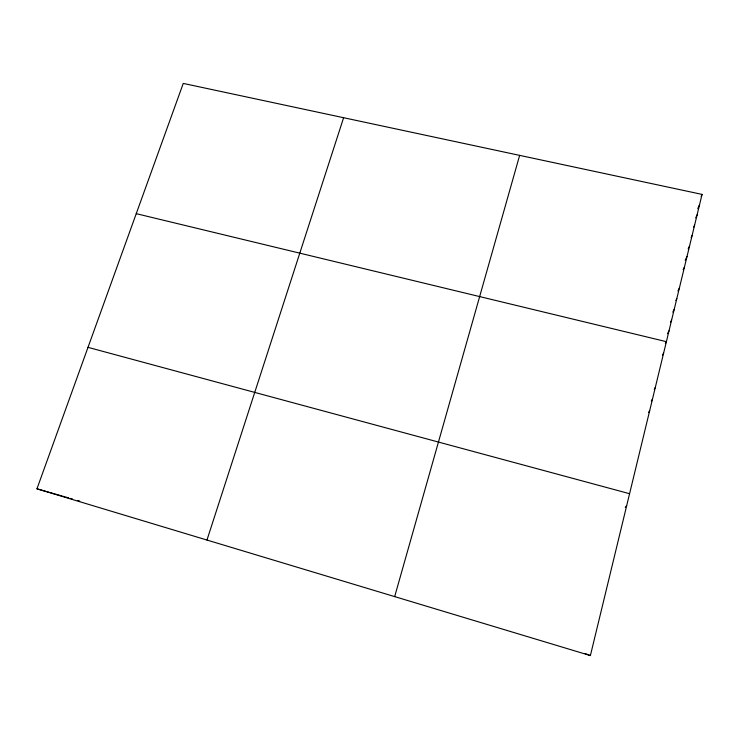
<?xml version="1.0" encoding="UTF-8"?>
<svg xmlns="http://www.w3.org/2000/svg" width="739" height="739" viewBox="0 0 739 739"><rect width="100%" height="100%" fill="white"/><g stroke="black" fill="none" stroke-linecap="round" stroke-linejoin="round"><path stroke-width="1.11" d="M590.387 655.585L702.05 194.394L183.254 83.415L36.95 488.812L590.387 655.585L585.186 653.544M394.672 596.613L519.646 155.375M206.966 540.043L343.617 117.723M701.145 196.454L702.05 194.394M697.782 208.657L699.574 204.62M695.759 217.848L697.089 214.883M693.718 227.122L694.595 225.192M691.141 237.607L692.083 235.556M688.166 248.96L689.57 245.958M685.192 260.304L687.039 256.405M683.132 269.744L684.499 266.899M677.912 290.99L679.381 288.025M675.843 300.579L676.804 298.658M672.795 312.126L674.217 309.345M670.578 322.065L671.622 320.07M667.474 333.742L669.007 330.85M665.377 343.533L666.393 341.677L136.244 213.663M662.523 355.062L663.64 353.039M654.237 389.231L655.308 387.458M651.308 400.981L652.5 399.042M648.509 412.519L649.683 410.681M625.259 507.259L626.654 505.799M88.006 347.348L629.582 493.707M36.95 488.812L49.43 492.386M50.474 492.691L54.427 493.818M55.397 494.095L62.131 496.026M63.074 496.294L64.949 496.839M65.891 497.107L68.662 497.901M70.519 498.428L72.394 498.973M77.918 500.552L79.72 501.07"/></g></svg>
